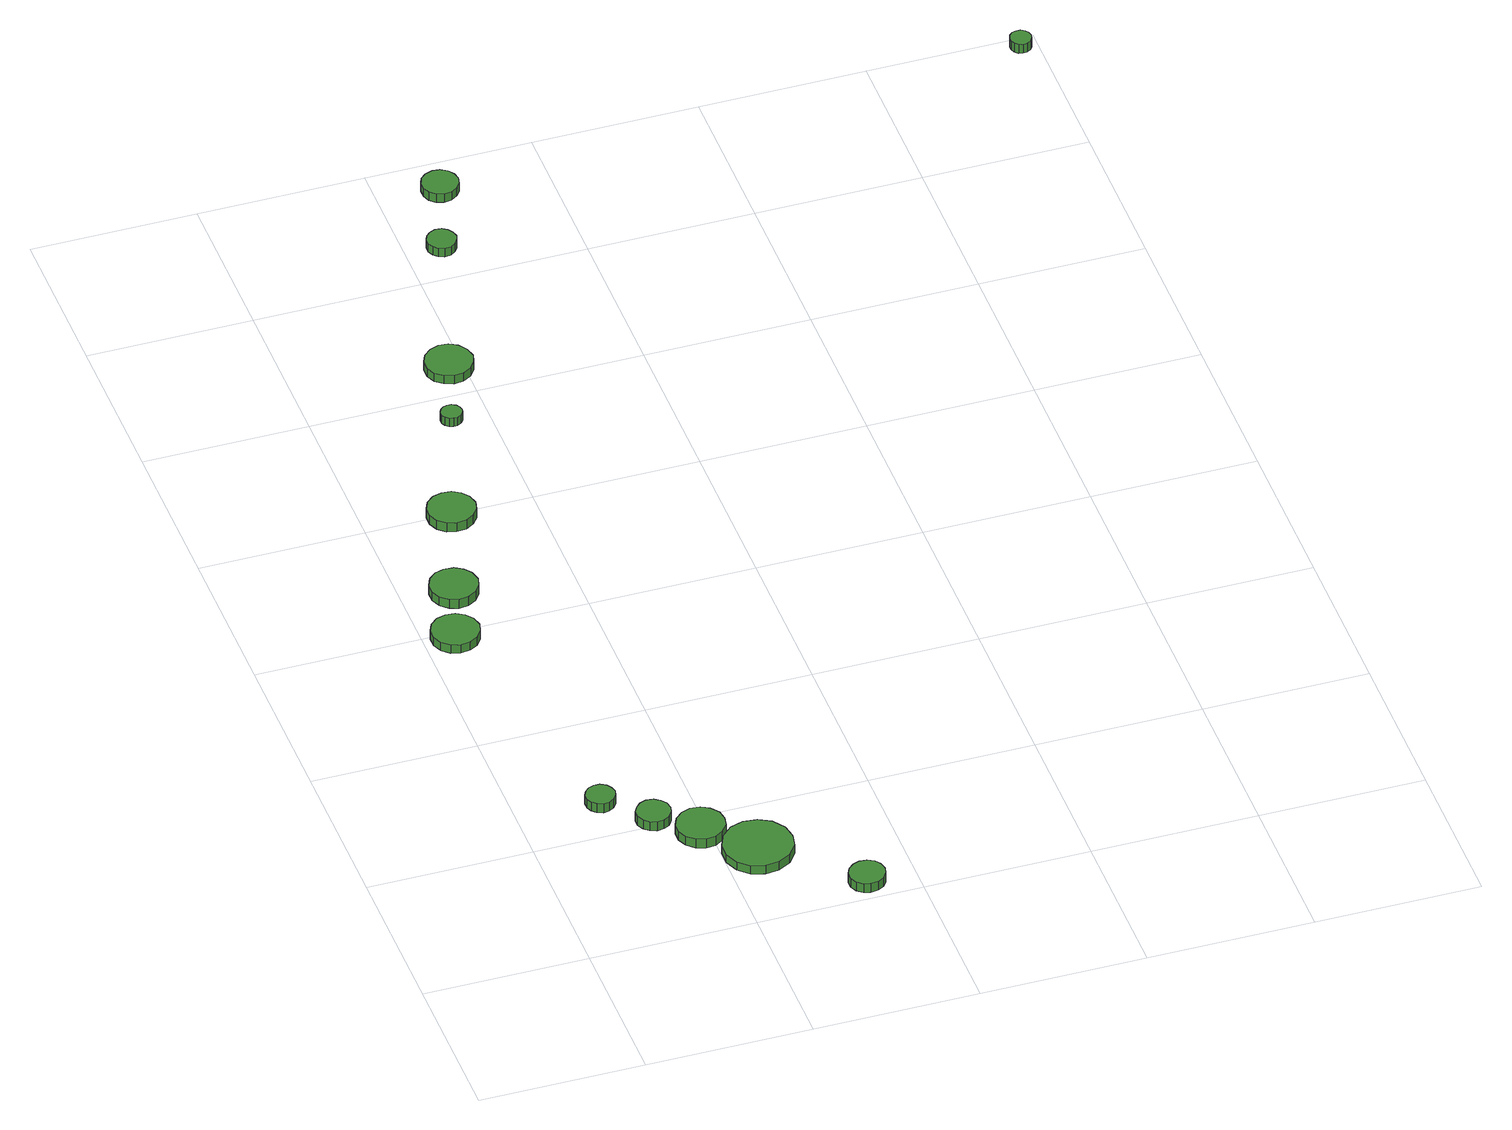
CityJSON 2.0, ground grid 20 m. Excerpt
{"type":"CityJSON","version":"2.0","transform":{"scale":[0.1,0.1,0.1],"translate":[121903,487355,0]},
"CityObjects":{
"tree1":{"type":"SolitaryVegetationObject","attributes":{"function":"something"},"geometry":[{"type":"MultiSurface","lod":"1","boundaries":[[[0,1,2,3,4,5,6,7,8,9,10,11,12,13,14]],[[15,16,17,18,19,20,21,22,23,24,25,26,27,28,29]],[[0,29,28,1]],[[1,28,27,2]],[[2,27,26,3]],[[3,26,25,4]],[[4,25,24,5]],[[5,24,23,6]],[[6,23,22,7]],[[7,22,21,8]],[[8,21,20,9]],[[9,20,19,10]],[[10,19,18,11]],[[11,18,17,12]],[[12,17,16,13]],[[13,16,15,14]],[[14,15,29,0]]]}]},
"tree2":{"type":"SolitaryVegetationObject","attributes":{"function":"something"},"geometry":[{"type":"MultiSurface","lod":"1","boundaries":[[[30,31,32,33,34,35,36,37,38,39,40,41,42,43,44]],[[45,46,47,48,49,50,51,52,53,54,55,56,57,58,59]],[[30,59,58,31]],[[31,58,57,32]],[[32,57,56,33]],[[33,56,55,34]],[[34,55,54,35]],[[35,54,53,36]],[[36,53,52,37]],[[37,52,51,38]],[[38,51,50,39]],[[39,50,49,40]],[[40,49,48,41]],[[41,48,47,42]],[[42,47,46,43]],[[43,46,45,44]],[[44,45,59,30]]]}]},
"tree3":{"type":"SolitaryVegetationObject","attributes":{"function":"something"},"geometry":[{"type":"MultiSurface","lod":"1","boundaries":[[[60,61,62,63,64,65,66,67,68,69,70,71,72,73,74]],[[75,76,77,78,79,80,81,82,83,84,85,86,87,88,89]],[[60,89,88,61]],[[61,88,87,62]],[[62,87,86,63]],[[63,86,85,64]],[[64,85,84,65]],[[65,84,83,66]],[[66,83,82,67]],[[67,82,81,68]],[[68,81,80,69]],[[69,80,79,70]],[[70,79,78,71]],[[71,78,77,72]],[[72,77,76,73]],[[73,76,75,74]],[[74,75,89,60]]]}]},
"tree4":{"type":"SolitaryVegetationObject","attributes":{"function":"something"},"geometry":[{"type":"MultiSurface","lod":"1","boundaries":[[[90,91,92,93,94,95,96,97,98,99,100,101,102,103,104]],[[105,106,107,108,109,110,111,112,113,114,115,116,117,118,119]],[[90,119,118,91]],[[91,118,117,92]],[[92,117,116,93]],[[93,116,115,94]],[[94,115,114,95]],[[95,114,113,96]],[[96,113,112,97]],[[97,112,111,98]],[[98,111,110,99]],[[99,110,109,100]],[[100,109,108,101]],[[101,108,107,102]],[[102,107,106,103]],[[103,106,105,104]],[[104,105,119,90]]]}]},
"tree5":{"type":"SolitaryVegetationObject","attributes":{"function":"something"},"geometry":[{"type":"MultiSurface","lod":"1","boundaries":[[[120,121,122,123,124,125,126,127,128,129,130,131,132,133,134]],[[135,136,137,138,139,140,141,142,143,144,145,146,147,148,149]],[[120,149,148,121]],[[121,148,147,122]],[[122,147,146,123]],[[123,146,145,124]],[[124,145,144,125]],[[125,144,143,126]],[[126,143,142,127]],[[127,142,141,128]],[[128,141,140,129]],[[129,140,139,130]],[[130,139,138,131]],[[131,138,137,132]],[[132,137,136,133]],[[133,136,135,134]],[[134,135,149,120]]]}]},
"tree6":{"type":"SolitaryVegetationObject","attributes":{"function":"something"},"geometry":[{"type":"MultiSurface","lod":"1","boundaries":[[[150,151,152,153,154,155,156,157,158,159,160,161,162,163,164]],[[165,166,167,168,169,170,171,172,173,174,175,176,177,178,179]],[[150,179,178,151]],[[151,178,177,152]],[[152,177,176,153]],[[153,176,175,154]],[[154,175,174,155]],[[155,174,173,156]],[[156,173,172,157]],[[157,172,171,158]],[[158,171,170,159]],[[159,170,169,160]],[[160,169,168,161]],[[161,168,167,162]],[[162,167,166,163]],[[163,166,165,164]],[[164,165,179,150]]]}]},
"tree7":{"type":"SolitaryVegetationObject","attributes":{"function":"something"},"geometry":[{"type":"MultiSurface","lod":"1","boundaries":[[[180,181,182,183,184,185,186,187,188,189,190,191,192,193,194]],[[195,196,197,198,199,200,201,202,203,204,205,206,207,208,209]],[[180,209,208,181]],[[181,208,207,182]],[[182,207,206,183]],[[183,206,205,184]],[[184,205,204,185]],[[185,204,203,186]],[[186,203,202,187]],[[187,202,201,188]],[[188,201,200,189]],[[189,200,199,190]],[[190,199,198,191]],[[191,198,197,192]],[[192,197,196,193]],[[193,196,195,194]],[[194,195,209,180]]]}]},
"tree8":{"type":"SolitaryVegetationObject","attributes":{"function":"something"},"geometry":[{"type":"MultiSurface","lod":"1","boundaries":[[[210,211,212,213,214,215,216,217,218,219,220,221,222,223,224]],[[225,226,227,228,229,230,231,232,233,234,235,236,237,238,239]],[[210,239,238,211]],[[211,238,237,212]],[[212,237,236,213]],[[213,236,235,214]],[[214,235,234,215]],[[215,234,233,216]],[[216,233,232,217]],[[217,232,231,218]],[[218,231,230,219]],[[219,230,229,220]],[[220,229,228,221]],[[221,228,227,222]],[[222,227,226,223]],[[223,226,225,224]],[[224,225,239,210]]]}]},
"tree9":{"type":"SolitaryVegetationObject","attributes":{"function":"something"},"geometry":[{"type":"MultiSurface","lod":"1","boundaries":[[[240,241,242,243,244,245,246,247,248,249,250,251,252,253,254]],[[255,256,257,258,259,260,261,262,263,264,265,266,267,268,269]],[[240,269,268,241]],[[241,268,267,242]],[[242,267,266,243]],[[243,266,265,244]],[[244,265,264,245]],[[245,264,263,246]],[[246,263,262,247]],[[247,262,261,248]],[[248,261,260,249]],[[249,260,259,250]],[[250,259,258,251]],[[251,258,257,252]],[[252,257,256,253]],[[253,256,255,254]],[[254,255,269,240]]]}]},
"tree10":{"type":"SolitaryVegetationObject","attributes":{"function":"something"},"geometry":[{"type":"MultiSurface","lod":"1","boundaries":[[[270,271,272,273,274,275,276,277,278,279,280,281,282,283,284]],[[285,286,287,288,289,290,291,292,293,294,295,296,297,298,299]],[[270,299,298,271]],[[271,298,297,272]],[[272,297,296,273]],[[273,296,295,274]],[[274,295,294,275]],[[275,294,293,276]],[[276,293,292,277]],[[277,292,291,278]],[[278,291,290,279]],[[279,290,289,280]],[[280,289,288,281]],[[281,288,287,282]],[[282,287,286,283]],[[283,286,285,284]],[[284,285,299,270]]]}]},
"tree11":{"type":"SolitaryVegetationObject","attributes":{"function":"something"},"geometry":[{"type":"MultiSurface","lod":"1","boundaries":[[[300,301,302,303,304,305,306,307,308,309,310,311,312,313,314]],[[315,316,317,318,319,320,321,322,323,324,325,326,327,328,329]],[[300,329,328,301]],[[301,328,327,302]],[[302,327,326,303]],[[303,326,325,304]],[[304,325,324,305]],[[305,324,323,306]],[[306,323,322,307]],[[307,322,321,308]],[[308,321,320,309]],[[309,320,319,310]],[[310,319,318,311]],[[311,318,317,312]],[[312,317,316,313]],[[313,316,315,314]],[[314,315,329,300]]]}]},
"tree12":{"type":"SolitaryVegetationObject","attributes":{"function":"something"},"geometry":[{"type":"MultiSurface","lod":"1","boundaries":[[[330,331,332,333,334,335,336,337,338,339,340,341,342,343,344]],[[345,346,347,348,349,350,351,352,353,354,355,356,357,358,359]],[[330,359,358,331]],[[331,358,357,332]],[[332,357,356,333]],[[333,356,355,334]],[[334,355,354,335]],[[335,354,353,336]],[[336,353,352,337]],[[337,352,351,338]],[[338,351,350,339]],[[339,350,349,340]],[[340,349,348,341]],[[341,348,347,342]],[[342,347,346,343]],[[343,346,345,344]],[[344,345,359,330]]]}]},
"tree13":{"type":"SolitaryVegetationObject","attributes":{"function":"something"},"geometry":[{"type":"MultiSurface","lod":"1","boundaries":[[[360,361,362,363,364,365,366,367,368,369,370,371,372,373,374]],[[375,376,377,378,379,380,381,382,383,384,385,386,387,388,389]],[[360,389,388,361]],[[361,388,387,362]],[[362,387,386,363]],[[363,386,385,364]],[[364,385,384,365]],[[365,384,383,366]],[[366,383,382,367]],[[367,382,381,368]],[[368,381,380,369]],[[369,380,379,370]],[[370,379,378,371]],[[371,378,377,372]],[[372,377,376,373]],[[373,376,375,374]],[[374,375,389,360]]]}]}
},
"vertices":[
[115,252,21],[113,259,21],[109,265,21],[102,269,21],[95,269,21],[88,267,21],[83,262,21],[80,256,21],[80,248,21],[83,242,21],[88,237,21],[95,234,21],[102,235,21],[109,239,21],[113,245,21],[113,245,8],[109,239,8],[102,235,8],[95,234,8],[88,237,8],[83,242,8],[80,248,8],[80,256,8],[83,262,8],[88,267,8],[95,269,8],[102,269,8],[109,265,8],[113,259,8],[115,252,8],
[167,209,17],[165,218,17],[160,224,17],[153,229,17],[144,230,17],[136,227,17],[130,221,17],[126,214,17],[126,205,17],[130,197,17],[136,192,17],[144,189,17],[153,190,17],[160,194,17],[165,201,17],[165,201,4],[160,194,4],[153,190,4],[144,189,4],[136,192,4],[130,197,4],[126,205,4],[126,214,4],[130,221,4],[136,227,4],[144,230,4],[153,229,4],[160,224,4],[165,218,4],[167,209,4],
[64,584,20],[61,596,20],[54,605,20],[44,611,20],[32,612,20],[21,609,20],[12,601,20],[7,590,20],[7,578,20],[12,567,20],[21,559,20],[32,556,20],[44,557,20],[54,563,20],[61,572,20],[61,572,8],[54,563,8],[44,557,8],[32,556,8],[21,559,8],[12,567,8],[7,578,8],[7,590,8],[12,601,8],[21,609,8],[32,612,8],[44,611,8],[54,605,8],[61,596,8],[64,584,8],
[218,169,19],[216,181,19],[208,191,19],[198,197,19],[186,198,19],[175,194,19],[166,186,19],[161,175,19],[161,163,19],[166,152,19],[175,144,19],[186,140,19],[198,141,19],[208,147,19],[216,157,19],[216,157,6],[208,147,6],[198,141,6],[186,140,6],[175,144,6],[166,152,6],[161,163,6],[161,175,6],[166,186,6],[175,194,6],[186,198,6],[198,197,6],[208,191,6],[216,181,6],[218,169,6],
[89,664,18],[86,676,18],[79,685,18],[69,691,18],[57,692,18],[46,689,18],[37,681,18],[32,670,18],[32,658,18],[37,647,18],[46,639,18],[57,635,18],[69,637,18],[79,643,18],[86,652,18],[86,652,5],[79,643,5],[69,637,5],[57,635,5],[46,639,5],[37,647,5],[32,658,5],[32,670,5],[37,681,5],[46,689,5],[57,692,5],[69,691,5],[79,685,5],[86,676,5],[89,664,5],
[282,117,17],[279,134,17],[268,149,17],[253,157,17],[236,159,17],[220,154,17],[207,142,17],[200,126,17],[200,109,17],[207,93,17],[220,81,17],[236,76,17],[253,78,17],[268,86,17],[279,100,17],[279,100,5],[268,86,5],[253,78,5],[236,76,5],[220,81,5],[207,93,5],[200,109,5],[200,126,5],[207,142,5],[220,154,5],[236,159,5],[253,157,5],[268,149,5],[279,134,5],[282,117,5],
[130,795,17],[127,807,17],[120,816,17],[110,822,17],[98,823,17],[87,820,17],[78,812,17],[73,801,17],[73,789,17],[78,778,17],[87,770,17],[98,767,17],[110,768,17],[120,774,17],[127,783,17],[127,783,4],[120,774,4],[110,768,4],[98,767,4],[87,770,4],[78,778,4],[73,789,4],[73,801,4],[78,812,4],[87,820,4],[98,823,4],[110,822,4],[120,816,4],[127,807,4],[130,795,4],
[363,29,17],[361,38,17],[356,45,17],[348,49,17],[339,50,17],[331,47,17],[324,41,17],[320,33,17],[320,24,17],[324,16,17],[331,10,17],[339,8,17],[348,9,17],[356,13,17],[361,20,17],[361,20,4],[356,13,4],[348,9,4],[339,8,4],[331,10,4],[324,16,4],[320,24,4],[320,33,4],[324,41,4],[331,47,4],[339,50,4],[348,49,4],[356,45,4],[361,38,4],[363,29,4],
[168,957,17],[167,962,17],[164,966,17],[159,969,17],[154,969,17],[149,968,17],[145,964,17],[143,960,17],[143,954,17],[145,950,17],[149,946,17],[154,945,17],[159,945,17],[164,948,17],[167,952,17],[167,952,5],[164,948,5],[159,945,5],[154,945,5],[149,946,5],[145,950,5],[143,954,5],[143,960,5],[145,964,5],[149,968,5],[154,969,5],[159,969,5],[164,966,5],[167,962,5],[168,957,5],
[209,1040,21],[206,1052,21],[199,1062,21],[189,1068,21],[177,1069,21],[166,1065,21],[157,1057,21],[152,1046,21],[152,1034,21],[157,1023,21],[166,1016,21],[177,1012,21],[189,1013,21],[199,1019,21],[206,1029,21],[206,1029,9],[199,1019,9],[189,1013,9],[177,1012,9],[166,1016,9],[157,1023,9],[152,1034,9],[152,1046,9],[157,1057,9],[166,1065,9],[177,1069,9],[189,1068,9],[199,1062,9],[206,1052,9],[209,1040,9],
[259,1248,21],[257,1255,21],[253,1261,21],[247,1265,21],[239,1266,21],[232,1263,21],[227,1258,21],[224,1252,21],[224,1244,21],[227,1238,21],[232,1233,21],[239,1230,21],[247,1231,21],[253,1235,21],[257,1241,21],[257,1241,9],[253,1235,9],[247,1231,9],[239,1230,9],[232,1233,9],[227,1238,9],[224,1244,9],[224,1252,9],[227,1258,9],[232,1263,9],[239,1266,9],[247,1265,9],[253,1261,9],[257,1255,9],[259,1248,9],
[295,1349,17],[293,1358,17],[288,1365,17],[280,1370,17],[271,1371,17],[262,1368,17],[255,1362,17],[252,1354,17],[252,1344,17],[255,1336,17],[262,1330,17],[271,1327,17],[280,1328,17],[288,1333,17],[293,1340,17],[293,1340,5],[288,1333,5],[280,1328,5],[271,1327,5],[262,1330,5],[255,1336,5],[252,1344,5],[252,1354,5],[255,1362,5],[262,1368,5],[271,1371,5],[280,1370,5],[288,1365,5],[293,1358,5],[295,1349,5],
[993,1387,15],[992,1392,15],[989,1396,15],[984,1399,15],[979,1399,15],[974,1398,15],[970,1394,15],[968,1389,15],[968,1384,15],[970,1379,15],[974,1375,15],[979,1374,15],[984,1374,15],[989,1377,15],[992,1381,15],[992,1381,2],[989,1377,2],[984,1374,2],[979,1374,2],[974,1375,2],[970,1379,2],[968,1384,2],[968,1389,2],[970,1394,2],[974,1398,2],[979,1399,2],[984,1399,2],[989,1396,2],[992,1392,2],[993,1387,2]
]}
